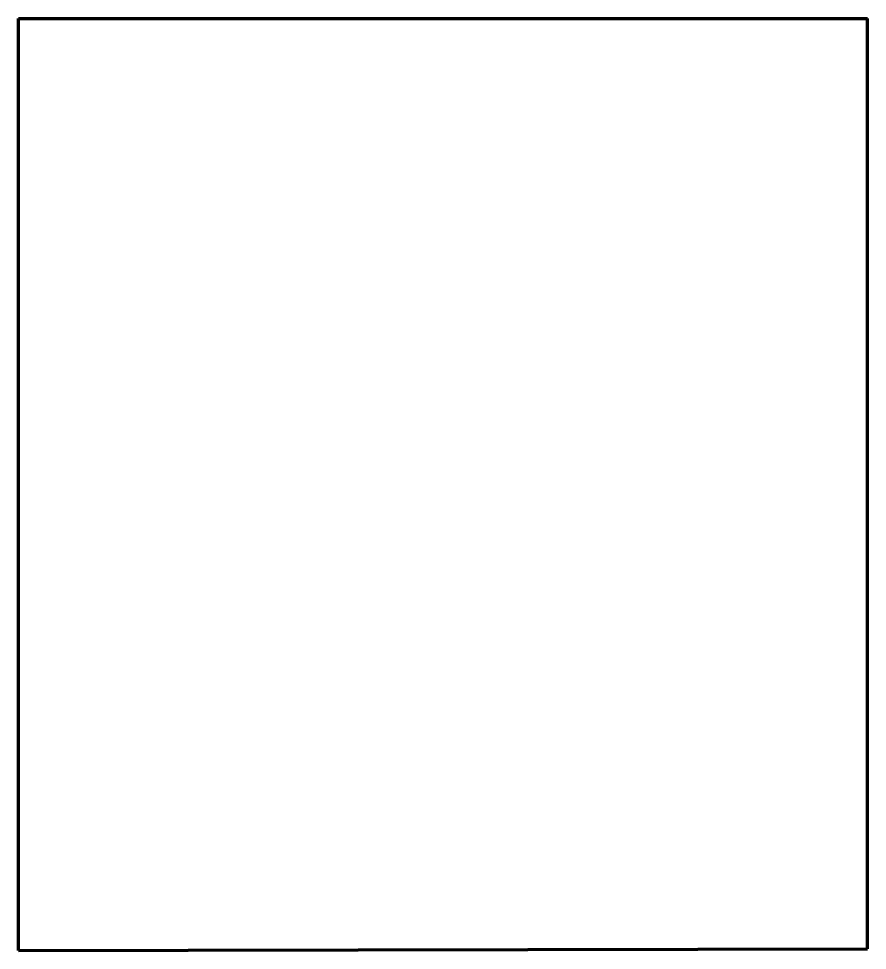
# Model space of a CAD drawing. Header units: inches. Extents: x 0 to 72.2, y 0 to 79.2.
import ezdxf

# ---------------------------------------------------------------- set-up
doc = ezdxf.new("R2010")
doc.units = ezdxf.units.IN
doc.header["$MEASUREMENT"] = 0
doc.layers.get('0').update_dxf_attribs({"linetype": 'CONTINUOUS'})

msp = doc.modelspace()

# ---------------------------------------------------------------- linework, layer by layer
at = {"color": 7, "lineweight": 90}
for p, q in [((0, 0), (0, 79.25)), ((0, 79.25), (72.1875, 79.25)), ((72.1875, 0.125), (72.1875, 79.25)), ((0, 0), (72.1875, 0.125))]:
    msp.add_line(p, q, dxfattribs=at)

doc.saveas('drawing.dxf')
